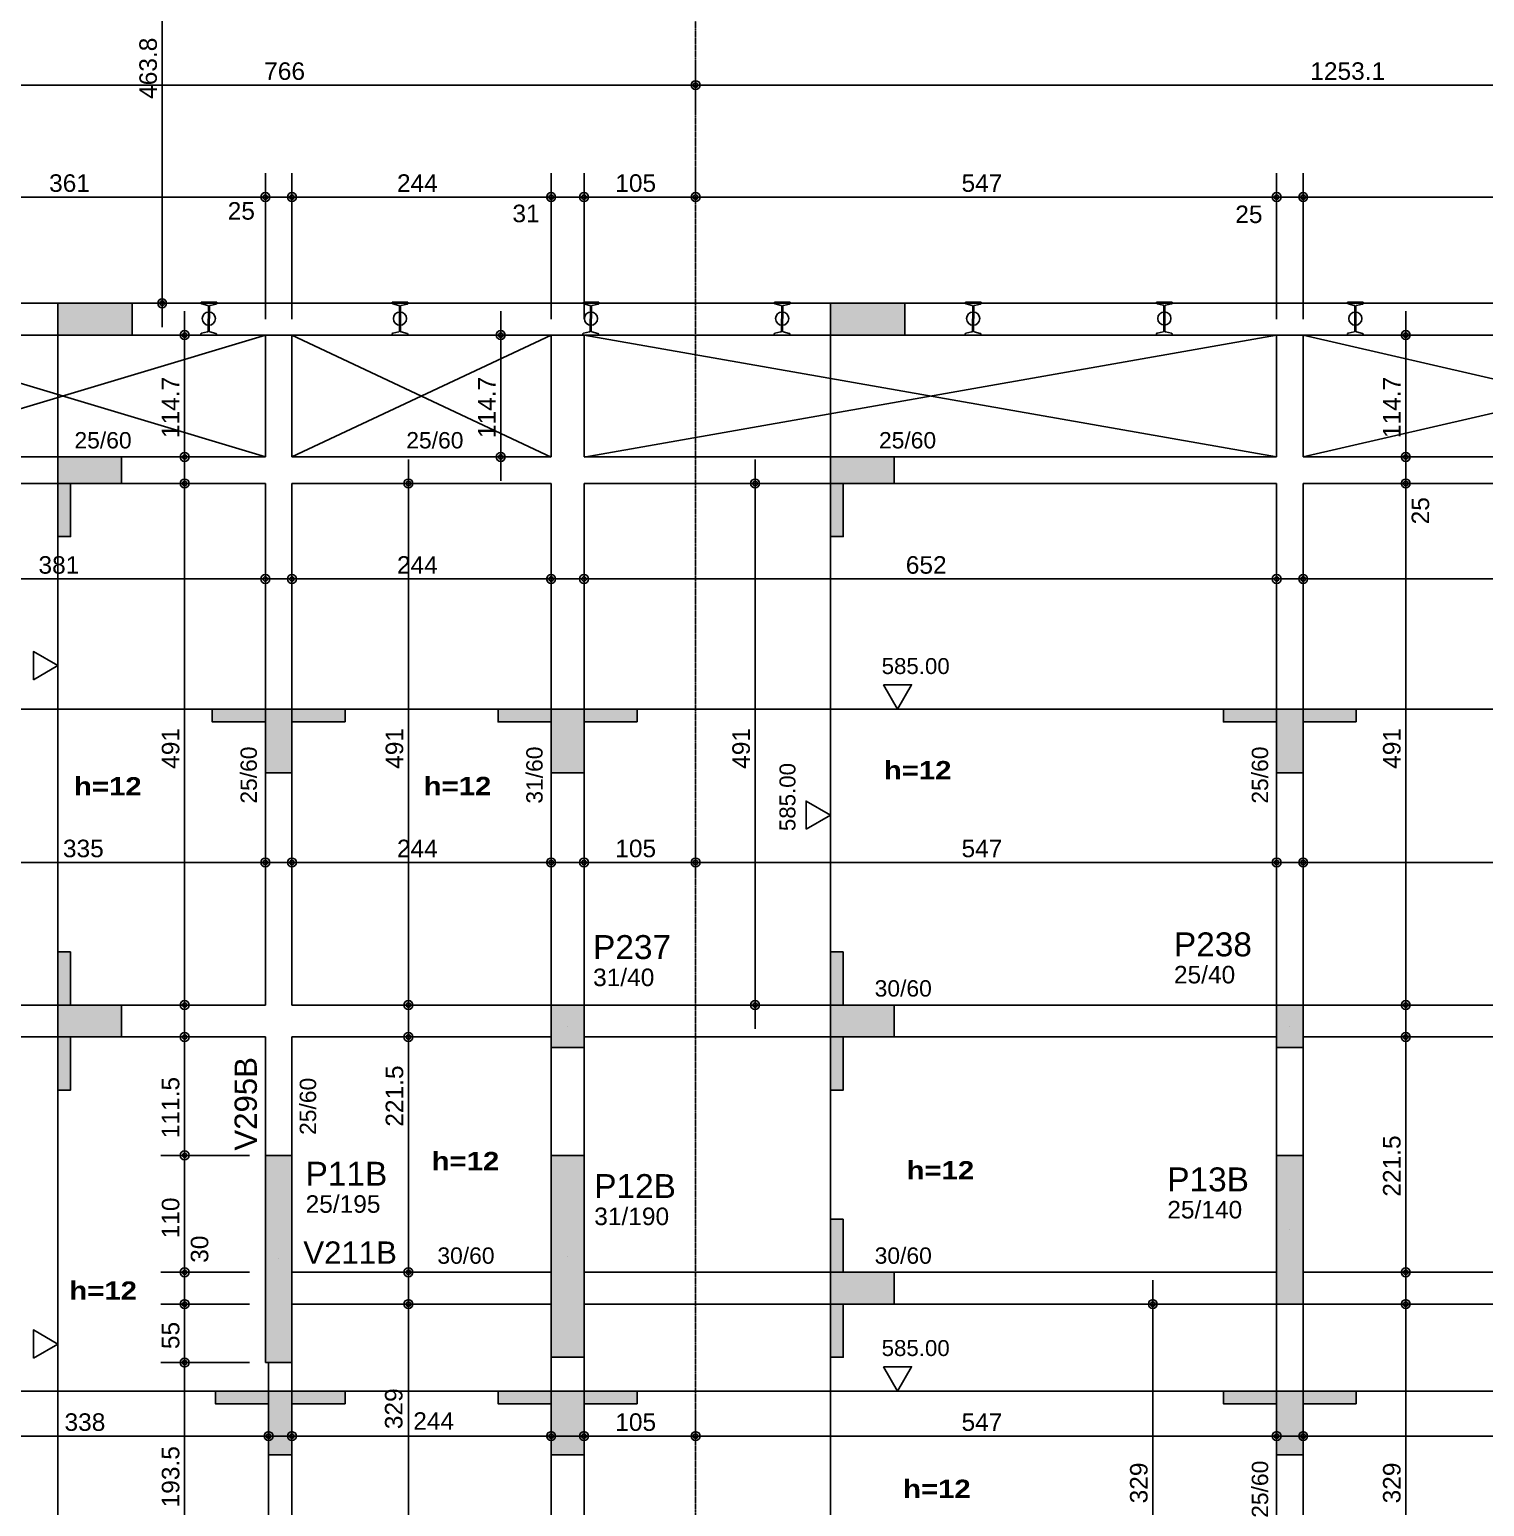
# Model space of a CAD drawing. Extents: x 0 to 13080, y 0 to 6750.
# Drawn here: x 6577 to 7946, y 2964 to 4355 of the extents above; entities that cross this region are included whole.
import ezdxf

# ---------------------------------------------------------------- set-up
doc = ezdxf.new("R2010")
doc.units = 0
doc.header["$MEASUREMENT"] = 0
doc.linetypes.add('ESTILO_TQS_0007', pattern=[2.1, 1.5, -0.2, 0.2, -0.2])
for name, color, linetype in [('MTH-202', 1, 'CONTINUOUS'), ('MTH-212', 1, 'CONTINUOUS'), ('MTH-224', 4, 'CONTINUOUS'), ('MTH-230', 1, 'CONTINUOUS'), ('MTH-231', 1, 'CONTINUOUS'), ('MTH-242', 1, 'CONTINUOUS'), ('MTH-COTAS7', 31, 'CONTINUOUS'), ('MTH-DIM-PILAR', 3, 'CONTINUOUS'), ('MTH-DIM-VIGA', 3, 'CONTINUOUS'), ('MTH-EIXO-214', 4, 'CONTINUOUS'), ('MTH-FACE-VIGA', 7, 'CONTINUOUS'), ('MTH-LINHA-CORTE', 5, 'CONTINUOUS'), ('MTH-LINHA-SEÇÃO', 16, 'CONTINUOUS'), ('MTH-PILAR-SEGUE', 5, 'CONTINUOUS'), ('MTH-SIMB_COTA', 3, 'CONTINUOUS'), ('MTH-SOMBRA21', 150, 'CONTINUOUS'), ('MTH-SOMBRA25', 253, 'CONTINUOUS'), ('MTH-TIT1-PILAR', 5, 'CONTINUOUS'), ('MTH-TIT1-VIGA', 5, 'CONTINUOUS'), ('MTH-TXT', 4, 'CONTINUOUS'), ('MTH-TXT-NEGRITO', 5, 'CONTINUOUS')]:
    doc.layers.add(name, color=color, linetype=linetype)
doc.styles.add('TQS_ARIAL', font='arial.ttf')
doc.styles.add('TQS_ARIAL_BLACK', font='ariblk.ttf')

msp = doc.modelspace()

# ---------------------------------------------------------------- linework, layer by layer
at = {"layer": 'MTH-224', "linetype": 'Continuous'}
for points in [[(6580.444122, 3742.532584), (6603.391827, 3755.782089), (6580.444122, 3769.030276), (6580.444122, 3742.532584)], [(7380.707074, 3737.797035), (7393.956579, 3714.84933), (7407.204765, 3737.797035), (7380.707074, 3737.797035)], [(7307.838896, 3601.755236), (7330.786601, 3615.004741), (7307.838896, 3628.252928), (7307.838896, 3601.755236)], [(6580.444122, 3103.902632), (6603.391827, 3117.152137), (6580.444122, 3130.400324), (6580.444122, 3103.902632)], [(7380.707074, 3095.821882), (7393.956579, 3072.874177), (7407.204765, 3095.821882), (7380.707074, 3095.821882)]]:
    msp.add_lwpolyline(points, dxfattribs=at)
at = {"layer": 'MTH-230', "linetype": 'Continuous'}
for p, q in [((6417.783443, 3952.2182), (6798.783, 4066.893745)), ((6417.783443, 4066.893745), (6798.783, 3952.2182)), ((6823.783, 3952.2182), (7067.786723, 4066.893745)), ((6823.783, 4066.893745), (7067.786723, 3951.893745)), ((7098.786723, 3951.893745), (7750.782195, 4066.893745)), ((7098.786723, 4066.893745), (7750.782195, 3952.2182)), ((7775.782195, 3952.2182), (8274.282195, 4066.893745)), ((7775.782195, 4066.893745), (8274.282195, 3952.2182))]:
    msp.add_line(p, q, dxfattribs=at)
at = {"layer": 'MTH-231', "linetype": 'Continuous'}
for p, q in [((6738.253678, 4096.999998), (6738.259134, 4097.935066)), ((6738.259134, 4097.935066), (6752.940484, 4097.84941)), ((6744.49547, 4094.88884), (6738.848123, 4096.241791)), ((6744.952969, 4070.658638), (6745.089914, 4094.130633)), ((6746.065778, 4094.124939), (6745.928841, 4070.654371)), ((6752.331777, 4096.163122), (6746.669029, 4094.876158)), ((6752.940484, 4097.84941), (6752.935029, 4096.914341)), ((6918.261126, 4097.00015), (6918.266582, 4097.935218)), ((6918.266582, 4097.935218), (6932.947932, 4097.849562)), ((6924.502918, 4094.888992), (6918.855571, 4096.241943)), ((6924.960417, 4070.65879), (6925.097362, 4094.130785)), ((6926.073226, 4094.125091), (6925.936289, 4070.654523)), ((6932.339225, 4096.163274), (6926.676477, 4094.87631)), ((6932.947932, 4097.849562), (6932.942477, 4096.914493)), ((7098.157223, 4097.064023), (7098.170838, 4097.999008)), ((7098.170838, 4097.999008), (7112.850882, 4097.785237)), ((7104.380353, 4094.898476), (7098.745028, 4096.300658)), ((7104.62639, 4070.665205), (7104.968158, 4094.135111)), ((7105.943935, 4094.120901), (7105.602187, 4070.652421)), ((7112.227483, 4096.104326), (7106.553719, 4094.866828)), ((7112.850882, 4097.785237), (7112.837266, 4096.850253)), ((7278.060104, 4097.000455), (7278.06556, 4097.935523)), ((7278.06556, 4097.935523), (7292.74691, 4097.849867)), ((7284.301896, 4094.889297), (7278.654549, 4096.242248)), ((7284.759395, 4070.659095), (7284.89634, 4094.13109)), ((7285.872204, 4094.125396), (7285.735267, 4070.654828)), ((7292.138203, 4096.163579), (7286.475455, 4094.876615)), ((7292.74691, 4097.849867), (7292.741455, 4096.914798)), ((7457.851635, 4097.000608), (7457.857091, 4097.935676)), ((7457.857091, 4097.935676), (7472.538441, 4097.85002)), ((7464.093427, 4094.88945), (7458.44608, 4096.242401)), ((7464.550926, 4070.659248), (7464.687871, 4094.131243)), ((7465.663735, 4094.125549), (7465.526798, 4070.654981)), ((7471.929734, 4096.163732), (7466.266986, 4094.876768)), ((7472.538441, 4097.85002), (7472.532986, 4096.914951)), ((7637.859696, 4097.068204), (7637.865152, 4098.003272)), ((7637.865152, 4098.003272), (7652.546502, 4097.917616)), ((7644.101488, 4094.957046), (7638.454141, 4096.309997)), ((7644.558987, 4070.726844), (7644.695932, 4094.198839)), ((7645.671796, 4094.193145), (7645.534859, 4070.722577)), ((7651.937795, 4096.231328), (7646.275047, 4094.944364)), ((7652.546502, 4097.917616), (7652.541047, 4096.982547)), ((7817.650613, 4097.000912), (7817.656069, 4097.93598)), ((7817.656069, 4097.93598), (7832.337419, 4097.850324)), ((7823.892405, 4094.889754), (7818.245058, 4096.242705)), ((7824.349904, 4070.659552), (7824.486849, 4094.131547)), ((7825.462713, 4094.125853), (7825.325776, 4070.655285)), ((7831.728712, 4096.164036), (7826.065964, 4094.877072)), ((7832.337419, 4097.850324), (7832.331964, 4096.915255)), ((6738.078271, 4066.935594), (6738.083727, 4067.870662)), ((6752.759621, 4066.849937), (6738.078271, 4066.935594)), ((6738.686978, 4068.621881), (6744.349727, 4069.908845)), ((6746.523286, 4069.896164), (6752.170632, 4068.543212)), ((6752.765077, 4067.785005), (6752.759621, 4066.849937)), ((6918.085719, 4066.935746), (6918.091175, 4067.870814)), ((6932.767069, 4066.850089), (6918.085719, 4066.935746)), ((6918.694426, 4068.622033), (6924.357175, 4069.908997)), ((6926.530734, 4069.896316), (6932.17808, 4068.543364)), ((6932.772525, 4067.785157), (6932.767069, 4066.850089)), ((7097.719464, 4067.002294), (7097.733079, 4067.937279)), ((7112.399508, 4066.788524), (7097.719464, 4067.002294)), ((7098.342863, 4068.683206), (7104.016627, 4069.920704)), ((7106.189992, 4069.889056), (7111.825317, 4068.486874)), ((7112.413123, 4067.723509), (7112.399508, 4066.788524)), ((7277.884697, 4066.936051), (7277.890153, 4067.871119)), ((7292.566047, 4066.850394), (7277.884697, 4066.936051)), ((7278.493404, 4068.622338), (7284.156153, 4069.909302)), ((7286.329712, 4069.896621), (7291.977058, 4068.543669)), ((7292.571503, 4067.785462), (7292.566047, 4066.850394)), ((7457.676228, 4066.936204), (7457.681684, 4067.871272)), ((7472.357578, 4066.850547), (7457.676228, 4066.936204)), ((7458.284935, 4068.622491), (7463.947684, 4069.909455)), ((7466.121243, 4069.896774), (7471.768589, 4068.543822)), ((7472.363034, 4067.785615), (7472.357578, 4066.850547)), ((7637.684289, 4067.0038), (7637.689745, 4067.938868)), ((7652.365639, 4066.918143), (7637.684289, 4067.0038)), ((7638.292996, 4068.690087), (7643.955745, 4069.977051)), ((7646.129304, 4069.96437), (7651.77665, 4068.611418)), ((7652.371095, 4067.853211), (7652.365639, 4066.918143)), ((7817.475206, 4066.936508), (7817.480662, 4067.871576)), ((7832.156556, 4066.850851), (7817.475206, 4066.936508)), ((7818.083913, 4068.622795), (7823.746662, 4069.909759)), ((7825.920221, 4069.897078), (7831.567567, 4068.544126)), ((7832.162012, 4067.785919), (7832.156556, 4066.850851))]:
    msp.add_line(p, q, dxfattribs=at)
for centre in [(6745.509378, 4082.392502), (6925.516826, 4082.392654), (7105.285173, 4082.393766), (7285.315804, 4082.392959), (7465.107335, 4082.393112), (7645.115396, 4082.460708), (7824.906313, 4082.393416)]:
    msp.add_circle(centre, 6.2, dxfattribs=at)
for centre, radius, start, end in [((6739.028688, 4096.995485), 0.775021, 179.666352, 256.527493), ((6744.314906, 4094.135146), 0.775021, 359.666352, 76.527493), ((6746.840787, 4094.120409), 0.775021, 102.803943, 179.665084), ((6752.160021, 4096.918872), 0.775021, 282.803943, 359.665084), ((6919.036136, 4096.995637), 0.775021, 179.666352, 256.527493), ((6924.322354, 4094.135298), 0.775021, 359.666352, 76.527493), ((6926.848235, 4094.120561), 0.775021, 102.803943, 179.665084), ((6932.167469, 4096.919024), 0.775021, 282.803943, 359.665084), ((7098.932163, 4097.052747), 0.775021, 179.166352, 256.027493), ((7104.193219, 4094.146387), 0.775021, 359.166352, 76.027493), ((7106.718875, 4094.109608), 0.775021, 102.303943, 179.165084), ((7112.062328, 4096.861546), 0.775021, 282.303943, 359.165084), ((7278.835114, 4096.995942), 0.775021, 179.666352, 256.527493), ((7284.121332, 4094.135603), 0.775021, 359.666352, 76.527493), ((7286.647213, 4094.120866), 0.775021, 102.803943, 179.665084), ((7291.966447, 4096.919329), 0.775021, 282.803943, 359.665084), ((7458.626645, 4096.996095), 0.775021, 179.666352, 256.527493), ((7463.912863, 4094.135756), 0.775021, 359.666352, 76.527493), ((7466.438744, 4094.121019), 0.775021, 102.803943, 179.665084), ((7471.757978, 4096.919482), 0.775021, 282.803943, 359.665084), ((7638.634706, 4097.063691), 0.775021, 179.666352, 256.527493), ((7643.920924, 4094.203352), 0.775021, 359.666352, 76.527493), ((7646.446805, 4094.188615), 0.775021, 102.803943, 179.665084), ((7651.766039, 4096.987078), 0.775021, 282.803943, 359.665084), ((7818.425623, 4096.996399), 0.775021, 179.666352, 256.527493), ((7823.711841, 4094.13606), 0.775021, 359.666352, 76.527493), ((7826.237722, 4094.121323), 0.775021, 102.803943, 179.665084), ((7831.556956, 4096.919786), 0.775021, 282.803943, 359.665084), ((6738.858736, 4067.866132), 0.775021, 102.803943, 179.665084), ((6744.177967, 4070.664598), 0.775025, 282.804082, 359.770246), ((6746.70385, 4070.649858), 0.775021, 179.666352, 256.527493), ((6751.990069, 4067.789518), 0.775021, 359.666352, 76.527493), ((6918.866184, 4067.866284), 0.775021, 102.803943, 179.665084), ((6924.185415, 4070.66475), 0.775025, 282.804082, 359.770246), ((6926.711298, 4070.65001), 0.775021, 179.666352, 256.527493), ((6931.997517, 4067.78967), 0.775021, 359.666352, 76.527493), ((7098.508019, 4067.925986), 0.775021, 102.303943, 179.165084), ((7103.851469, 4070.677928), 0.775025, 282.304082, 359.270246), ((7106.377127, 4070.641145), 0.775021, 179.166352, 256.027493), ((7111.638184, 4067.734785), 0.775021, 359.166352, 76.027493), ((7278.665162, 4067.866589), 0.775021, 102.803943, 179.665084), ((7283.984393, 4070.665055), 0.775025, 282.804082, 359.770246), ((7286.510276, 4070.650315), 0.775021, 179.666352, 256.527493), ((7291.796495, 4067.789975), 0.775021, 359.666352, 76.527493), ((7458.456693, 4067.866742), 0.775021, 102.803943, 179.665084), ((7463.775924, 4070.665208), 0.775025, 282.804082, 359.770246), ((7466.301807, 4070.650468), 0.775021, 179.666352, 256.527493), ((7471.588026, 4067.790128), 0.775021, 359.666352, 76.527493), ((7638.464754, 4067.934338), 0.775021, 102.803943, 179.665084), ((7643.783985, 4070.732804), 0.775025, 282.804082, 359.770246), ((7646.309868, 4070.718064), 0.775021, 179.666352, 256.527493), ((7651.596087, 4067.857724), 0.775021, 359.666352, 76.527493), ((7818.255671, 4067.867046), 0.775021, 102.803943, 179.665084), ((7823.574902, 4070.665512), 0.775025, 282.804082, 359.770246), ((7826.100785, 4070.650772), 0.775021, 179.666352, 256.527493), ((7831.387004, 4067.790432), 0.775021, 359.666352, 76.527493)]:
    msp.add_arc(centre, radius, start, end, dxfattribs=at)
at = {"layer": 'MTH-242', "linetype": 'Continuous'}
for p, q in [((7083.286723, 3416.2182), (7083.286723, 3416.2182)), ((7083.286723, 3416.218165), (7083.286723, 3416.218165)), ((7763.282195, 3416.2182), (7763.282195, 3416.2182)), ((7763.282195, 3416.218165), (7763.282195, 3416.218165)), ((7763.282195, 3224.735537), (7763.282195, 3224.735537)), ((7763.282195, 3224.735503), (7763.282195, 3224.735503)), ((7083.286723, 3199.735536), (7083.286723, 3199.735536)), ((7083.286723, 3199.735502), (7083.286723, 3199.735502)), ((6811.283, 3197.235538), (6811.283, 3197.235538)), ((6811.283, 3197.235504), (6811.283, 3197.235504))]:
    msp.add_line(p, q, dxfattribs=at)
at = {"layer": 'MTH-COTAS7', "linetype": 'Continuous'}
for p, q in [((6701.598264, 4074.393832), (6701.598264, 4583.235466)), ((7203.782195, 4296.296995), (7203.782195, 4324.695515)), ((6415.261226, 4302.195515), (7226.282195, 4302.195515)), ((8479.386121, 4302.195515), (7181.282195, 4302.195515)), ((7203.782195, 4309.695515), (7203.782195, 4279.695515)), ((6798.783, 4081.893918), (6798.783, 4219.302402)), ((6798.783576, 4081.893918), (6798.783576, 4219.302402)), ((6823.783, 4081.893939), (6823.783, 4219.302402)), ((6823.783, 4081.893939), (6823.783, 4219.302402)), ((7067.786723, 4081.893745), (7067.786723, 4219.302402)), ((7067.786723, 4081.893745), (7067.786723, 4219.302402)), ((7098.786723, 4081.893745), (7098.786723, 4219.302402)), ((7098.786723, 4081.893745), (7098.786723, 4219.302402)), ((7203.782195, 4202.045054), (7203.782195, 4219.302402)), ((7203.782195, 4202.045054), (7203.782195, 4219.302402)), ((7750.782195, 4081.893745), (7750.782195, 4219.302402)), ((7750.782195, 4081.893745), (7750.782195, 4219.302402)), ((7775.782195, 4081.893745), (7775.782195, 4219.302402)), ((7775.782195, 4081.893745), (7775.782195, 4219.302402)), ((6415.261226, 4196.802402), (6821.283576, 4196.802402)), ((6776.283, 4196.802402), (6846.283, 4196.802402)), ((6801.283, 4196.802402), (7090.286723, 4196.802402)), ((7045.286723, 4196.802402), (7121.286723, 4196.802402)), ((7076.286723, 4196.802402), (7226.282195, 4196.802402)), ((7181.282195, 4196.802402), (7773.282195, 4196.802402)), ((7728.282195, 4196.802402), (7798.282195, 4196.802402)), ((7753.282195, 4196.802402), (8296.782195, 4196.802402)), ((6686.719716, 4096.893832), (6724.098264, 4096.893832)), ((6722.727185, 3929.7182), (6722.727185, 4089.393918)), ((7020.400624, 3929.7182), (7020.400624, 4089.393745)), ((7872.4042, 3929.7182), (7872.4042, 4089.394826)), ((6783.783, 4066.893918), (6700.227185, 4066.893918)), ((7052.786723, 4066.893745), (6997.900624, 4066.893745)), ((7885.753377, 4066.894826), (7894.9042, 4066.894826)), ((7872.4042, 3904.7182), (7872.4042, 3974.7182)), ((6766.766844, 3952.2182), (6700.227185, 3952.2182)), ((6722.727185, 3413.718237), (6722.727185, 3949.7182)), ((6933.469526, 3413.718237), (6933.469526, 3949.7182)), ((7052.098304, 3952.2182), (6997.900624, 3952.2182)), ((7259.827208, 3413.7182), (7259.827208, 3949.7182)), ((7913.832672, 3952.2182), (7849.9042, 3952.2182)), ((7913.832672, 3952.2182), (7849.9042, 3952.2182)), ((7872.4042, 3413.7182), (7872.4042, 3949.7182)), ((6724.518091, 3927.2182), (6700.227185, 3927.2182)), ((6934.478614, 3927.2182), (6955.969526, 3927.2182)), ((7253.309677, 3927.2182), (7282.327208, 3927.2182)), ((7864.591536, 3927.2182), (7849.9042, 3927.2182)), ((7864.591536, 3927.2182), (7849.9042, 3927.2182)), ((6823.783, 3863.138509), (6823.783, 3814.834338)), ((7098.786723, 3851.032595), (7098.786723, 3814.834338)), ((7775.782195, 3862.095973), (7775.782195, 3814.834338)), ((6395.283443, 3837.334338), (6821.283, 3837.334338)), ((6798.783, 3848.726707), (6798.783, 3814.834338)), ((6801.283, 3837.334338), (7090.286723, 3837.334338)), ((7076.286723, 3837.334338), (7773.282195, 3837.334338)), ((7753.282195, 3837.334338), (8296.782195, 3837.334338)), ((7067.786723, 3829.126656), (7067.786723, 3814.834338)), ((7750.782195, 3826.862325), (7750.782195, 3814.834338)), ((6798.783, 3553.691695), (6798.783, 3592.968237)), ((6823.783, 3554.350991), (6823.783, 3592.968237)), ((7067.786723, 3555.341142), (7067.786723, 3592.968237)), ((7098.786723, 3555.858117), (7098.786723, 3592.968237)), ((7203.782195, 3556.638748), (7203.782195, 3592.968237)), ((7203.782195, 3556.638748), (7203.782195, 3592.968237)), ((7750.782195, 3571.067249), (7750.782195, 3592.968237)), ((7775.782195, 3552.084405), (7775.782195, 3592.968237)), ((6441.282197, 3570.468237), (6821.283, 3570.468237)), ((6801.283, 3570.468237), (7090.286723, 3570.468237)), ((7076.286723, 3570.468237), (7226.282195, 3570.468237)), ((7181.282195, 3570.468237), (7773.282195, 3570.468237)), ((7753.282195, 3570.468237), (8296.782195, 3570.468237)), ((6731.431998, 3436.218237), (6700.227185, 3436.218237)), ((6942.174339, 3436.218237), (6910.969526, 3436.218237)), ((7244.789295, 3436.2182), (7282.327208, 3436.2182)), ((7915.262752, 3436.2182), (7849.9042, 3436.2182)), ((6722.727185, 3272.235538), (6722.727185, 3428.718237)), ((6933.469526, 3162.235537), (6933.469526, 3428.718237)), ((7872.4042, 3162.235537), (7872.4042, 3428.7182)), ((6735.898013, 3406.218237), (6700.227185, 3406.218237)), ((6950.419109, 3406.218237), (6910.969526, 3406.218237)), ((7889.768774, 3406.2182), (7849.9042, 3406.2182)), ((6722.727185, 3162.235537), (6722.727185, 3317.235538)), ((6783.783, 3294.735538), (6700.227185, 3294.735538)), ((6783.783, 3294.735538), (6700.227185, 3294.735538)), ((6722.727185, 3132.235537), (6722.727185, 3207.235537)), ((6783.783, 3184.735537), (6700.227185, 3184.735537)), ((6783.783, 3184.735537), (6700.227185, 3184.735537)), ((6963.223751, 3184.735537), (6910.969526, 3184.735537)), ((7926.486648, 3184.735537), (7849.9042, 3184.735537)), ((6722.727185, 3077.235538), (6722.727185, 3177.235537)), ((6933.469526, 2803.235538), (6933.469526, 3177.235537)), ((7634.224639, 2803.235538), (7634.224639, 3177.235537)), ((7872.4042, 2803.235538), (7872.4042, 3177.235537)), ((6783.783, 3154.735537), (6700.227185, 3154.735537)), ((6783.783, 3154.735537), (6700.227185, 3154.735537)), ((6930.784862, 3154.735537), (6910.969526, 3154.735537)), ((7611.954568, 3154.735537), (7656.724639, 3154.735537)), ((7881.991424, 3154.735537), (7849.9042, 3154.735537)), ((6722.727185, 2883.735535), (6722.727185, 3122.235538)), ((6783.783, 3099.735538), (6700.227185, 3099.735538)), ((6783.783, 3099.735538), (6700.227185, 3099.735538)), ((6801.783002, 3027.874177), (6801.783002, 3052.985535)), ((6823.783002, 3027.874177), (6823.783002, 3052.985535)), ((7067.786723, 3027.874177), (7067.786723, 3052.985535)), ((7098.786723, 3027.874177), (7098.786723, 3052.985535)), ((7203.782195, 3027.744319), (7203.782195, 3052.985535)), ((7203.782195, 3027.744319), (7203.782195, 3052.985535)), ((7750.782195, 3005.235538), (7750.782195, 3052.985535)), ((7775.782195, 3023.957927), (7775.782195, 3052.985535)), ((6441.282197, 3030.485535), (6824.283002, 3030.485535)), ((6801.283002, 3030.485535), (7090.286723, 3030.485535)), ((7076.286723, 3030.485535), (7226.282195, 3030.485535)), ((7181.282195, 3030.485535), (7773.282195, 3030.485535)), ((7753.282195, 3030.485535), (8296.782195, 3030.485535))]:
    msp.add_line(p, q, dxfattribs=at)
at = {"layer": 'MTH-EIXO-214', "linetype": 'ESTILO_TQS_0007'}
msp.add_line((7203.782195, 6324.951479), (7203.782195, 517.214632), dxfattribs=at)
at = {"layer": 'MTH-FACE-VIGA', "linetype": 'Continuous'}
for p, q in [((6798.783, 4066.893745), (6798.783, 3952.2182)), ((6823.783, 3952.2182), (6823.783, 4066.893745)), ((7067.786723, 4066.893745), (7067.786723, 3952.2182)), ((7098.786723, 3952.2182), (7098.786723, 4066.893745)), ((7750.782195, 4066.893745), (7750.782195, 3952.2182)), ((7775.782195, 3952.2182), (7775.782195, 4066.893745)), ((6798.783, 3952.2182), (6417.783443, 3952.2182)), ((7067.786723, 3952.2182), (6823.783, 3952.2182)), ((7750.782195, 3952.2182), (7098.786723, 3952.2182)), ((8274.282195, 3952.2182), (7775.782195, 3952.2182)), ((6417.783443, 3927.2182), (6798.783, 3927.2182)), ((6798.783, 3927.2182), (6798.783, 3436.2182)), ((6823.783, 3927.2182), (7067.786723, 3927.2182)), ((6823.783, 3436.2182), (6823.783, 3927.2182)), ((7067.786723, 3927.2182), (7067.786723, 3436.2182)), ((7098.786723, 3927.2182), (7750.782195, 3927.2182)), ((7098.786723, 3436.2182), (7098.786723, 3927.2182)), ((7750.782195, 3927.2182), (7750.782195, 3436.2182)), ((7775.782195, 3927.2182), (8274.282195, 3927.2182)), ((7775.782195, 3436.2182), (7775.782195, 3927.2182))]:
    msp.add_line(p, q, dxfattribs=at)
for points in [[(6798.783, 3436.2182), (6463.782197, 3436.2182)], [(7067.786723, 3436.2182), (6823.783, 3436.2182)], [(7750.782195, 3436.2182), (7098.786723, 3436.2182)], [(8274.282195, 3436.2182), (7775.782195, 3436.2182)], [(6463.782197, 3406.2182), (6798.783, 3406.2182)], [(6798.783, 3406.2182), (6798.783, 3294.735538)], [(6823.783, 3406.2182), (7067.786723, 3406.2182)], [(6823.783, 3294.735538), (6823.783, 3406.2182)], [(7098.786723, 3406.2182), (7750.782195, 3406.2182)], [(7775.782195, 3406.2182), (8274.282195, 3406.2182)], [(7067.786723, 3396.2182), (7067.786723, 3294.735536)], [(7098.786723, 3294.735536), (7098.786723, 3396.2182)], [(7750.782195, 3396.2182), (7750.782195, 3294.735537)], [(7775.782195, 3294.735537), (7775.782195, 3396.2182)], [(7067.786723, 3184.735537), (6823.783, 3184.735537)], [(7750.782195, 3184.735537), (7098.786723, 3184.735537)], [(8274.282195, 3184.735537), (7775.782195, 3184.735537)], [(6823.783, 3154.735537), (7067.786723, 3154.735537)], [(7098.786723, 3154.735537), (7750.782195, 3154.735537)], [(7750.782195, 3154.735537), (7750.782195, 2825.735538)], [(7775.782195, 2825.735538), (7775.782195, 3154.735537)], [(7775.782195, 3154.735537), (8274.282195, 3154.735537)], [(7067.786723, 3104.735536), (7067.786723, 2810.735538)], [(7098.786723, 2825.735538), (7098.786723, 3104.735536)], [(6801.783002, 3099.735538), (6801.783002, 2906.235497)], [(6823.783002, 2896.735497), (6823.783002, 3099.735538)]]:
    msp.add_lwpolyline(points, dxfattribs=at)
at = {"layer": 'MTH-LINHA-CORTE', "linetype": 'Continuous'}
for p, q in [((8392.811347, 4096.895269), (6387.761497, 4096.893595)), ((6387.761497, 4066.89357), (8407.30351, 4066.895281))]:
    msp.add_line(p, q, dxfattribs=at)
at = {"layer": 'MTH-LINHA-SEÇÃO', "linetype": 'Continuous'}
for p, q in [((6603.391827, 4096.893775), (6603.391827, 767.018971)), ((7330.786601, 2597.735537), (7330.786601, 4066.894394)), ((921.177142, 3714.84933), (8448.801699, 3714.84933)), ((5412.282195, 3072.874177), (8519.889657, 3072.874177))]:
    msp.add_line(p, q, dxfattribs=at)
for points in [[(6673.391827, 4096.893775), (6603.391827, 4096.893775), (6603.391827, 4066.893775), (6673.391827, 4066.893775), (6673.391827, 4096.893775)], [(7400.786601, 4096.895038), (7330.786601, 4096.895038), (7330.786601, 4066.895038), (7400.786601, 4066.895038), (7400.786601, 4096.895038)], [(6603.391827, 3952.2182), (6603.391827, 3927.2182), (6663.391827, 3927.2182), (6663.391827, 3952.2182), (6603.391827, 3952.2182)], [(7330.786601, 3952.2182), (7330.786601, 3927.2182), (7390.786601, 3927.2182), (7390.786601, 3952.2182), (7330.786601, 3952.2182)], [(6615.391827, 3927.2182), (6603.391827, 3927.2182), (6603.391827, 3877.2182), (6615.391827, 3877.2182), (6615.391827, 3927.2182)], [(7342.786601, 3927.2182), (7330.786601, 3927.2182), (7330.786601, 3877.2182), (7342.786601, 3877.2182), (7342.786601, 3927.2182)], [(6798.783, 3702.84933), (6798.783, 3714.84933), (6748.783, 3714.84933), (6748.783, 3702.84933), (6798.783, 3702.84933)], [(6823.783, 3714.84933), (6798.783, 3714.84933), (6798.783, 3654.84933), (6823.783, 3654.84933), (6823.783, 3714.84933)], [(6873.783, 3702.84933), (6873.783, 3714.84933), (6823.783, 3714.84933), (6823.783, 3702.84933), (6873.783, 3702.84933)], [(7067.786723, 3702.84933), (7067.786723, 3714.84933), (7017.786723, 3714.84933), (7017.786723, 3702.84933), (7067.786723, 3702.84933)], [(7098.786723, 3714.84933), (7067.786723, 3714.84933), (7067.786723, 3654.84933), (7098.786723, 3654.84933), (7098.786723, 3714.84933)], [(7148.786723, 3702.84933), (7148.786723, 3714.84933), (7098.786723, 3714.84933), (7098.786723, 3702.84933), (7148.786723, 3702.84933)], [(7750.782195, 3702.84933), (7750.782195, 3714.84933), (7700.782195, 3714.84933), (7700.782195, 3702.84933), (7750.782195, 3702.84933)], [(7775.782195, 3714.84933), (7750.782195, 3714.84933), (7750.782195, 3654.84933), (7775.782195, 3654.84933), (7775.782195, 3714.84933)], [(7825.782195, 3702.84933), (7825.782195, 3714.84933), (7775.782195, 3714.84933), (7775.782195, 3702.84933), (7825.782195, 3702.84933)], [(6615.391827, 3486.218237), (6603.391827, 3486.218237), (6603.391827, 3436.218237), (6615.391827, 3436.218237), (6615.391827, 3486.218237)], [(7342.786601, 3486.2182), (7330.786601, 3486.2182), (7330.786601, 3436.2182), (7342.786601, 3436.2182), (7342.786601, 3486.2182)], [(6603.391827, 3436.218237), (6603.391827, 3406.218237), (6663.391827, 3406.218237), (6663.391827, 3436.218237), (6603.391827, 3436.218237)], [(7330.786601, 3436.2182), (7330.786601, 3406.2182), (7390.786601, 3406.2182), (7390.786601, 3436.2182), (7330.786601, 3436.2182)], [(6615.391827, 3406.218237), (6603.391827, 3406.218237), (6603.391827, 3356.218237), (6615.391827, 3356.218237), (6615.391827, 3406.218237)], [(7342.786601, 3406.2182), (7330.786601, 3406.2182), (7330.786601, 3356.2182), (7342.786601, 3356.2182), (7342.786601, 3406.2182)], [(7342.786601, 3234.735537), (7330.786601, 3234.735537), (7330.786601, 3184.735537), (7342.786601, 3184.735537), (7342.786601, 3234.735537)], [(7330.786601, 3184.735537), (7330.786601, 3154.735537), (7390.786601, 3154.735537), (7390.786601, 3184.735537), (7330.786601, 3184.735537)], [(7342.786601, 3154.735537), (7330.786601, 3154.735537), (7330.786601, 3104.735537), (7342.786601, 3104.735537), (7342.786601, 3154.735537)], [(6801.783002, 3060.874177), (6801.783002, 3072.874177), (6751.783002, 3072.874177), (6751.783002, 3060.874177), (6801.783002, 3060.874177)], [(6823.783002, 3072.874177), (6801.783002, 3072.874177), (6801.783002, 3012.874177), (6823.783002, 3012.874177), (6823.783002, 3072.874177)], [(6873.783002, 3060.874177), (6873.783002, 3072.874177), (6823.783002, 3072.874177), (6823.783002, 3060.874177), (6873.783002, 3060.874177)], [(7067.786723, 3060.874177), (7067.786723, 3072.874177), (7017.786723, 3072.874177), (7017.786723, 3060.874177), (7067.786723, 3060.874177)], [(7098.786723, 3072.874177), (7067.786723, 3072.874177), (7067.786723, 3012.874177), (7098.786723, 3012.874177), (7098.786723, 3072.874177)], [(7148.786723, 3060.874177), (7148.786723, 3072.874177), (7098.786723, 3072.874177), (7098.786723, 3060.874177), (7148.786723, 3060.874177)], [(7750.782195, 3060.874177), (7750.782195, 3072.874177), (7700.782195, 3072.874177), (7700.782195, 3060.874177), (7750.782195, 3060.874177)], [(7775.782195, 3072.874177), (7750.782195, 3072.874177), (7750.782195, 3012.874177), (7775.782195, 3012.874177), (7775.782195, 3072.874177)], [(7825.782195, 3060.874177), (7825.782195, 3072.874177), (7775.782195, 3072.874177), (7775.782195, 3060.874177), (7825.782195, 3060.874177)]]:
    msp.add_lwpolyline(points, dxfattribs=at)
at = {"layer": 'MTH-PILAR-SEGUE', "linetype": 'Continuous'}
for points in [[(7067.786723, 3396.2182), (7098.786723, 3396.2182), (7098.786723, 3436.2182), (7067.786723, 3436.2182), (7067.786723, 3396.2182)], [(7750.782195, 3396.2182), (7775.782195, 3396.2182), (7775.782195, 3436.2182), (7750.782195, 3436.2182), (7750.782195, 3396.2182)], [(6798.783, 3099.735538), (6823.783, 3099.735538), (6823.783, 3294.735538), (6798.783, 3294.735538), (6798.783, 3099.735538)], [(7067.786723, 3104.735536), (7098.786723, 3104.735536), (7098.786723, 3294.735536), (7067.786723, 3294.735536), (7067.786723, 3104.735536)], [(7750.782195, 3154.735537), (7775.782195, 3154.735537), (7775.782195, 3294.735537), (7750.782195, 3294.735537), (7750.782195, 3154.735537)]]:
    msp.add_lwpolyline(points, dxfattribs=at)
at = {"layer": 'MTH-SIMB_COTA', "linetype": 'Continuous'}
for centre, radius in [((7203.782195, 4302.195515), 4.200001), ((7203.782195, 4302.195515), 4.200001), ((7203.782195, 4302.195515), 2.1), ((7203.782195, 4302.195515), 2.1), ((6798.783, 4196.802402), 4.200001), ((6798.783576, 4196.802402), 4.200001), ((6798.783, 4196.802402), 2.1), ((6798.783576, 4196.802402), 2.1), ((6823.783, 4196.802402), 4.200001), ((6823.783, 4196.802402), 4.200001), ((6823.783, 4196.802402), 2.1), ((6823.783, 4196.802402), 2.1), ((7067.786723, 4196.802402), 4.200001), ((7067.786723, 4196.802402), 4.200001), ((7067.786723, 4196.802402), 2.1), ((7067.786723, 4196.802402), 2.1), ((7098.786723, 4196.802402), 4.200001), ((7098.786723, 4196.802402), 4.200001), ((7098.786723, 4196.802402), 2.1), ((7098.786723, 4196.802402), 2.1), ((7203.782195, 4196.802402), 4.200001), ((7203.782195, 4196.802402), 4.200001), ((7203.782195, 4196.802402), 2.1), ((7203.782195, 4196.802402), 2.1), ((7750.782195, 4196.802402), 4.200001), ((7750.782195, 4196.802402), 4.200001), ((7750.782195, 4196.802402), 2.1), ((7750.782195, 4196.802402), 2.1), ((7775.782195, 4196.802402), 4.200001), ((7775.782195, 4196.802402), 4.200001), ((7775.782195, 4196.802402), 2.1), ((7775.782195, 4196.802402), 2.1), ((6701.598264, 4096.893832), 4.200001), ((6701.598264, 4096.893832), 2.1), ((6722.727185, 4066.893918), 4.200001), ((6722.727185, 4066.893918), 2.1), ((7020.400624, 4066.893745), 4.200001), ((7020.400624, 4066.893745), 2.1), ((7872.4042, 4066.894826), 4.200001), ((7872.4042, 4066.894826), 2.1), ((6722.727185, 3952.2182), 4.200001), ((6722.727185, 3952.2182), 2.1), ((7020.400624, 3952.2182), 4.200001), ((7020.400624, 3952.2182), 2.1), ((7872.4042, 3952.2182), 4.200001), ((7872.4042, 3952.2182), 4.200001), ((7872.4042, 3952.2182), 2.1), ((7872.4042, 3952.2182), 2.1), ((6722.727185, 3927.2182), 4.200001), ((6722.727185, 3927.2182), 2.1), ((6933.469526, 3927.2182), 4.200001), ((6933.469526, 3927.2182), 2.1), ((7259.827208, 3927.2182), 4.200001), ((7259.827208, 3927.2182), 2.1), ((7872.4042, 3927.2182), 4.200001), ((7872.4042, 3927.2182), 4.200001), ((7872.4042, 3927.2182), 2.1), ((7872.4042, 3927.2182), 2.1), ((6798.783, 3837.334338), 4.200001), ((6798.783, 3837.334338), 2.1), ((6823.783, 3837.334338), 4.200001), ((6823.783, 3837.334338), 2.1), ((7067.786723, 3837.334338), 4.200001), ((7067.786723, 3837.334338), 2.1), ((7098.786723, 3837.334338), 4.200001), ((7098.786723, 3837.334338), 2.1), ((7750.782195, 3837.334338), 4.200001), ((7750.782195, 3837.334338), 2.1), ((7775.782195, 3837.334338), 4.200001), ((7775.782195, 3837.334338), 2.1), ((6798.783, 3570.468237), 4.200001), ((6823.783, 3570.468237), 4.200001), ((7067.786723, 3570.468237), 4.200001), ((7098.786723, 3570.468237), 4.200001), ((7203.782195, 3570.468237), 4.200001), ((7203.782195, 3570.468237), 4.200001), ((7750.782195, 3570.468237), 4.200001), ((7775.782195, 3570.468237), 4.200001), ((6798.783, 3570.468237), 2.1), ((6823.783, 3570.468237), 2.1), ((7067.786723, 3570.468237), 2.1), ((7098.786723, 3570.468237), 2.1), ((7203.782195, 3570.468237), 2.1), ((7203.782195, 3570.468237), 2.1), ((7750.782195, 3570.468237), 2.1), ((7775.782195, 3570.468237), 2.1), ((6722.727185, 3436.218237), 4.200001), ((6722.727185, 3436.218237), 2.1), ((6933.469526, 3436.218237), 4.200001), ((6933.469526, 3436.218237), 2.1), ((7259.827208, 3436.2182), 4.200001), ((7259.827208, 3436.2182), 2.1), ((7872.4042, 3436.2182), 4.200001), ((7872.4042, 3436.2182), 2.1), ((6722.727185, 3406.218237), 4.200001), ((6722.727185, 3406.218237), 2.1), ((6933.469526, 3406.218237), 4.200001), ((6933.469526, 3406.218237), 2.1), ((7872.4042, 3406.2182), 4.200001), ((7872.4042, 3406.2182), 2.1), ((6722.727185, 3294.735538), 4.200001), ((6722.727185, 3294.735538), 4.200001), ((6722.727185, 3294.735538), 2.1), ((6722.727185, 3294.735538), 2.1), ((6722.727185, 3184.735537), 4.200001), ((6722.727185, 3184.735537), 4.200001), ((6722.727185, 3184.735537), 2.1), ((6722.727185, 3184.735537), 2.1), ((6933.469526, 3184.735537), 4.200001), ((6933.469526, 3184.735537), 2.1), ((7872.4042, 3184.735537), 4.200001), ((7872.4042, 3184.735537), 2.1), ((6722.727185, 3154.735537), 4.200001), ((6722.727185, 3154.735537), 4.200001), ((6722.727185, 3154.735537), 2.1), ((6722.727185, 3154.735537), 2.1), ((6933.469526, 3154.735537), 4.200001), ((6933.469526, 3154.735537), 2.1), ((7634.224639, 3154.735537), 4.200001), ((7634.224639, 3154.735537), 2.1), ((7872.4042, 3154.735537), 4.200001), ((7872.4042, 3154.735537), 2.1), ((6722.727185, 3099.735538), 4.200001), ((6722.727185, 3099.735538), 4.200001), ((6722.727185, 3099.735538), 2.1), ((6722.727185, 3099.735538), 2.1), ((6801.783002, 3030.485535), 4.200001), ((6801.783002, 3030.485535), 2.1), ((6823.783002, 3030.485535), 4.200001), ((6823.783002, 3030.485535), 2.1), ((7067.786723, 3030.485535), 4.200001), ((7067.786723, 3030.485535), 2.1), ((7098.786723, 3030.485535), 4.200001), ((7098.786723, 3030.485535), 2.1), ((7203.782195, 3030.485535), 4.200001), ((7203.782195, 3030.485535), 4.200001), ((7203.782195, 3030.485535), 2.1), ((7203.782195, 3030.485535), 2.1), ((7750.782195, 3030.485535), 4.200001), ((7750.782195, 3030.485535), 2.1), ((7775.782195, 3030.485535), 4.200001), ((7775.782195, 3030.485535), 2.1)]:
    msp.add_circle(centre, radius, dxfattribs=at)
at = {"layer": 'MTH-SOMBRA21', "linetype": 'Continuous'}
for points in [[(6673.391827, 4096.893775), (6603.391827, 4096.893775), (6603.391827, 4066.893775)], [(6673.391827, 4096.893775), (6603.391827, 4066.893775), (6673.391827, 4066.893775)], [(6673.391827, 4096.893775), (6673.391827, 4066.893775), (6673.391827, 4096.893775)], [(7400.786601, 4096.895038), (7330.786601, 4096.895038), (7330.786601, 4066.895038)], [(7400.786601, 4096.895038), (7330.786601, 4066.895038), (7400.786601, 4066.895038)], [(7400.786601, 4096.895038), (7400.786601, 4066.895038), (7400.786601, 4096.895038)], [(6603.391827, 3952.2182), (6603.391827, 3927.2182), (6663.391827, 3927.2182)], [(6603.391827, 3952.2182), (6663.391827, 3927.2182), (6663.391827, 3952.2182)], [(6603.391827, 3952.2182), (6663.391827, 3952.2182), (6603.391827, 3952.2182)], [(7330.786601, 3952.2182), (7330.786601, 3927.2182), (7390.786601, 3927.2182)], [(7330.786601, 3952.2182), (7390.786601, 3927.2182), (7390.786601, 3952.2182)], [(7330.786601, 3952.2182), (7390.786601, 3952.2182), (7330.786601, 3952.2182)], [(6615.391827, 3927.2182), (6603.391827, 3927.2182), (6603.391827, 3877.2182)], [(6615.391827, 3927.2182), (6603.391827, 3877.2182), (6615.391827, 3877.2182)], [(6615.391827, 3927.2182), (6615.391827, 3877.2182), (6615.391827, 3927.2182)], [(7342.786601, 3927.2182), (7330.786601, 3927.2182), (7330.786601, 3877.2182)], [(7342.786601, 3927.2182), (7330.786601, 3877.2182), (7342.786601, 3877.2182)], [(7342.786601, 3927.2182), (7342.786601, 3877.2182), (7342.786601, 3927.2182)], [(6798.783, 3702.84933), (6798.783, 3714.84933), (6748.783, 3714.84933)], [(6798.783, 3702.84933), (6748.783, 3714.84933), (6748.783, 3702.84933)], [(6823.783, 3714.84933), (6798.783, 3714.84933), (6798.783, 3654.84933)], [(6823.783, 3714.84933), (6798.783, 3654.84933), (6823.783, 3654.84933)], [(6873.783, 3702.84933), (6873.783, 3714.84933), (6823.783, 3714.84933)], [(6873.783, 3702.84933), (6823.783, 3714.84933), (6823.783, 3702.84933)], [(6823.783, 3714.84933), (6823.783, 3654.84933), (6823.783, 3714.84933)], [(7067.786723, 3702.84933), (7067.786723, 3714.84933), (7017.786723, 3714.84933)], [(7067.786723, 3702.84933), (7017.786723, 3714.84933), (7017.786723, 3702.84933)], [(7098.786723, 3714.84933), (7067.786723, 3714.84933), (7067.786723, 3654.84933)], [(7098.786723, 3714.84933), (7067.786723, 3654.84933), (7098.786723, 3654.84933)], [(7148.786723, 3702.84933), (7148.786723, 3714.84933), (7098.786723, 3714.84933)], [(7148.786723, 3702.84933), (7098.786723, 3714.84933), (7098.786723, 3702.84933)], [(7098.786723, 3714.84933), (7098.786723, 3654.84933), (7098.786723, 3714.84933)], [(7750.782195, 3702.84933), (7750.782195, 3714.84933), (7700.782195, 3714.84933)], [(7750.782195, 3702.84933), (7700.782195, 3714.84933), (7700.782195, 3702.84933)], [(7775.782195, 3714.84933), (7750.782195, 3714.84933), (7750.782195, 3654.84933)], [(7775.782195, 3714.84933), (7750.782195, 3654.84933), (7775.782195, 3654.84933)], [(7825.782195, 3702.84933), (7825.782195, 3714.84933), (7775.782195, 3714.84933)], [(7825.782195, 3702.84933), (7775.782195, 3714.84933), (7775.782195, 3702.84933)], [(7775.782195, 3714.84933), (7775.782195, 3654.84933), (7775.782195, 3714.84933)], [(6798.783, 3702.84933), (6748.783, 3702.84933), (6798.783, 3702.84933)], [(6873.783, 3702.84933), (6823.783, 3702.84933), (6873.783, 3702.84933)], [(7067.786723, 3702.84933), (7017.786723, 3702.84933), (7067.786723, 3702.84933)], [(7148.786723, 3702.84933), (7098.786723, 3702.84933), (7148.786723, 3702.84933)], [(7750.782195, 3702.84933), (7700.782195, 3702.84933), (7750.782195, 3702.84933)], [(7825.782195, 3702.84933), (7775.782195, 3702.84933), (7825.782195, 3702.84933)], [(6615.391827, 3486.218237), (6603.391827, 3486.218237), (6603.391827, 3436.218237)], [(6615.391827, 3486.218237), (6603.391827, 3436.218237), (6615.391827, 3436.218237)], [(6615.391827, 3486.218237), (6615.391827, 3436.218237), (6615.391827, 3486.218237)], [(7342.786601, 3486.2182), (7330.786601, 3486.2182), (7330.786601, 3436.2182)], [(7342.786601, 3486.2182), (7330.786601, 3436.2182), (7342.786601, 3436.2182)], [(7342.786601, 3486.2182), (7342.786601, 3436.2182), (7342.786601, 3486.2182)], [(6603.391827, 3436.218237), (6603.391827, 3406.218237), (6663.391827, 3406.218237)], [(6603.391827, 3436.218237), (6663.391827, 3406.218237), (6663.391827, 3436.218237)], [(6603.391827, 3436.218237), (6663.391827, 3436.218237), (6603.391827, 3436.218237)], [(7330.786601, 3436.2182), (7330.786601, 3406.2182), (7390.786601, 3406.2182)], [(7330.786601, 3436.2182), (7390.786601, 3406.2182), (7390.786601, 3436.2182)], [(7330.786601, 3436.2182), (7390.786601, 3436.2182), (7330.786601, 3436.2182)], [(6615.391827, 3406.218237), (6603.391827, 3406.218237), (6603.391827, 3356.218237)], [(6615.391827, 3406.218237), (6603.391827, 3356.218237), (6615.391827, 3356.218237)], [(6615.391827, 3406.218237), (6615.391827, 3356.218237), (6615.391827, 3406.218237)], [(7342.786601, 3406.2182), (7330.786601, 3406.2182), (7330.786601, 3356.2182)], [(7342.786601, 3406.2182), (7330.786601, 3356.2182), (7342.786601, 3356.2182)], [(7342.786601, 3406.2182), (7342.786601, 3356.2182), (7342.786601, 3406.2182)], [(7342.786601, 3234.735537), (7330.786601, 3234.735537), (7330.786601, 3184.735537)], [(7342.786601, 3234.735537), (7330.786601, 3184.735537), (7342.786601, 3184.735537)], [(7342.786601, 3234.735537), (7342.786601, 3184.735537), (7342.786601, 3234.735537)], [(7330.786601, 3184.735537), (7330.786601, 3154.735537), (7390.786601, 3154.735537)], [(7330.786601, 3184.735537), (7390.786601, 3154.735537), (7390.786601, 3184.735537)], [(7330.786601, 3184.735537), (7390.786601, 3184.735537), (7330.786601, 3184.735537)], [(7342.786601, 3154.735537), (7330.786601, 3154.735537), (7330.786601, 3104.735537)], [(7342.786601, 3154.735537), (7330.786601, 3104.735537), (7342.786601, 3104.735537)], [(7342.786601, 3154.735537), (7342.786601, 3104.735537), (7342.786601, 3154.735537)], [(6801.783002, 3060.874177), (6801.783002, 3072.874177), (6751.783002, 3072.874177)], [(6801.783002, 3060.874177), (6751.783002, 3072.874177), (6751.783002, 3060.874177)], [(6823.783002, 3072.874177), (6801.783002, 3072.874177), (6801.783002, 3012.874177)], [(6823.783002, 3072.874177), (6801.783002, 3012.874177), (6823.783002, 3012.874177)], [(6873.783002, 3060.874177), (6873.783002, 3072.874177), (6823.783002, 3072.874177)], [(6873.783002, 3060.874177), (6823.783002, 3072.874177), (6823.783002, 3060.874177)], [(6823.783002, 3072.874177), (6823.783002, 3012.874177), (6823.783002, 3072.874177)], [(7067.786723, 3060.874177), (7067.786723, 3072.874177), (7017.786723, 3072.874177)], [(7067.786723, 3060.874177), (7017.786723, 3072.874177), (7017.786723, 3060.874177)], [(7098.786723, 3072.874177), (7067.786723, 3072.874177), (7067.786723, 3012.874177)], [(7098.786723, 3072.874177), (7067.786723, 3012.874177), (7098.786723, 3012.874177)], [(7148.786723, 3060.874177), (7148.786723, 3072.874177), (7098.786723, 3072.874177)], [(7148.786723, 3060.874177), (7098.786723, 3072.874177), (7098.786723, 3060.874177)], [(7098.786723, 3072.874177), (7098.786723, 3012.874177), (7098.786723, 3072.874177)], [(7750.782195, 3060.874177), (7750.782195, 3072.874177), (7700.782195, 3072.874177)], [(7750.782195, 3060.874177), (7700.782195, 3072.874177), (7700.782195, 3060.874177)], [(7775.782195, 3072.874177), (7750.782195, 3072.874177), (7750.782195, 3012.874177)], [(7775.782195, 3072.874177), (7750.782195, 3012.874177), (7775.782195, 3012.874177)], [(7825.782195, 3060.874177), (7825.782195, 3072.874177), (7775.782195, 3072.874177)], [(7825.782195, 3060.874177), (7775.782195, 3072.874177), (7775.782195, 3060.874177)], [(7775.782195, 3072.874177), (7775.782195, 3012.874177), (7775.782195, 3072.874177)], [(6801.783002, 3060.874177), (6751.783002, 3060.874177), (6801.783002, 3060.874177)], [(6873.783002, 3060.874177), (6823.783002, 3060.874177), (6873.783002, 3060.874177)], [(7067.786723, 3060.874177), (7017.786723, 3060.874177), (7067.786723, 3060.874177)], [(7148.786723, 3060.874177), (7098.786723, 3060.874177), (7148.786723, 3060.874177)], [(7750.782195, 3060.874177), (7700.782195, 3060.874177), (7750.782195, 3060.874177)], [(7825.782195, 3060.874177), (7775.782195, 3060.874177), (7825.782195, 3060.874177)]]:
    msp.add_solid(points, dxfattribs=at)
at = {"layer": 'MTH-SOMBRA25', "linetype": 'Continuous'}
for points in [[(7067.786723, 3396.2182), (7098.786723, 3396.2182), (7098.786723, 3436.2182)], [(7067.786723, 3396.2182), (7098.786723, 3436.2182), (7067.786723, 3436.2182)], [(7067.786723, 3396.2182), (7067.786723, 3436.2182), (7067.786723, 3396.2182)], [(7750.782195, 3396.2182), (7775.782195, 3396.2182), (7775.782195, 3436.2182)], [(7750.782195, 3396.2182), (7775.782195, 3436.2182), (7750.782195, 3436.2182)], [(7750.782195, 3396.2182), (7750.782195, 3436.2182), (7750.782195, 3396.2182)], [(6798.783, 3099.735538), (6823.783, 3099.735538), (6823.783, 3294.735538)], [(6798.783, 3099.735538), (6823.783, 3294.735538), (6798.783, 3294.735538)], [(6798.783, 3099.735538), (6798.783, 3294.735538), (6798.783, 3099.735538)], [(7067.786723, 3104.735536), (7098.786723, 3104.735536), (7098.786723, 3294.735536)], [(7067.786723, 3104.735536), (7098.786723, 3294.735536), (7067.786723, 3294.735536)], [(7067.786723, 3104.735536), (7067.786723, 3294.735536), (7067.786723, 3104.735536)], [(7750.782195, 3154.735537), (7775.782195, 3154.735537), (7775.782195, 3294.735537)], [(7750.782195, 3154.735537), (7775.782195, 3294.735537), (7750.782195, 3294.735537)], [(7750.782195, 3154.735537), (7750.782195, 3294.735537), (7750.782195, 3154.735537)]]:
    msp.add_solid(points, dxfattribs=at)

# ---------------------------------------------------------------- texts
at = {"layer": 'MTH-202', "linetype": 'Continuous', "style": 'TQS_ARIAL'}
for s, p in [('P238', (7654.129723, 3482.125922)), ('P237', (7107.297337, 3479.580517))]:
    msp.add_text(s, height=22.5, dxfattribs=at).set_placement(p)
at = {"layer": 'MTH-212', "linetype": 'Continuous', "style": 'TQS_ARIAL'}
for s, p in [('25/195', (6836.674129, 3240.721602)), ('31/190', (7108.401289, 3229.10089)), ('25/140', (7647.873549, 3235.390241))]:
    msp.add_text(s, height=16.5, dxfattribs=at).set_placement(p)
at = {"layer": 'MTH-COTAS7', "linetype": 'Continuous', "style": 'TQS_ARIAL'}
for s, p in [('463.8', (6696.648264, 4289.214649)), ('114.7', (6717.777185, 3969.956059)), ('114.7', (7015.450624, 3969.955972)), ('114.7', (7867.4542, 3969.956513)), ('25', (7894.389522, 3888.718205)), ('491', (6717.777185, 3658.618218)), ('491', (6928.519526, 3658.618218)), ('491', (7254.877208, 3658.6182)), ('491', (7867.4542, 3658.6182)), ('221.5', (6928.519526, 3321.744165)), ('111.5', (6717.777185, 3310.876888)), ('221.5', (7867.4542, 3255.876868)), ('110', (6717.777185, 3216.635538)), ('30', (6745.04638, 3193.602917)), ('55', (6717.777185, 3112.385538)), ('329', (6927.8379, 3037.019106)), ('193.5', (6717.777185, 2963.385536)), ('329', (7629.274639, 2967.135538)), ('329', (7867.4542, 2967.135538))]:
    msp.add_text(s, height=16.5, rotation=90, dxfattribs=at).set_placement(p)
for s, p in [('766', (6797.671711, 4307.145515)), ('1253.1', (7782.484158, 4307.145515)), ('361', (6595.172401, 4201.752402)), ('244', (6922.684862, 4201.752402)), ('105', (7128.184459, 4201.752402)), ('547', (7454.182195, 4201.752402)), ('25', (6763.314146, 4175.55469)), ('31', (7031.349816, 4173.163903)), ('25', (7711.89051, 4172.37562)), ('381', (6585.183221, 3842.284338)), ('244', (6922.684862, 3842.284338)), ('652', (7401.684459, 3842.284338)), ('335', (6608.182599, 3575.418237)), ('244', (6922.684862, 3575.418237)), ('105', (7128.184459, 3575.418237)), ('547', (7454.182195, 3575.418237)), ('338', (6609.6826, 3035.435535)), ('244', (6938.021435, 3036.457973)), ('105', (7128.184459, 3035.435535)), ('547', (7454.182195, 3035.435535))]:
    msp.add_text(s, height=16.5, dxfattribs=at).set_placement(p)
at = {"layer": 'MTH-DIM-PILAR', "linetype": 'Continuous', "style": 'TQS_ARIAL'}
for s, p in [('31/40', (7107.297337, 3454.080517)), ('25/40', (7654.129723, 3456.625922))]:
    msp.add_text(s, height=16.5, dxfattribs=at).set_placement(p)
at = {"layer": 'MTH-DIM-VIGA', "linetype": 'Continuous', "style": 'TQS_ARIAL'}
for p in [(6619.045638, 3960.2182), (6931.438673, 3960.2182), (7376.440412, 3960.2182)]:
    msp.add_text('25/60', height=15.4, dxfattribs=at).set_placement(p)
for s, height, rotation, p in [('25/60', 15.375, 90, (6790.783, 3625.84933)), ('31/60', 15.375, 90, (7059.786723, 3625.84933)), ('25/60', 15.375, 90, (7742.782195, 3625.84933)), ('30/60', 15.4, 360, (7372.378335, 3444.2182)), ('25/60', 15.4, 90, (6846.523218, 3313.986651)), ('30/60', 15.4, 360, (6960.707537, 3192.735537)), ('30/60', 15.4, 360, (7372.378335, 3192.735537)), ('25/60', 15.375, 90, (7742.782195, 2953.610535))]:
    msp.add_text(s, height=height, rotation=rotation, dxfattribs=at).set_placement(p)
at = {"layer": 'MTH-TIT1-PILAR', "linetype": 'Continuous', "style": 'TQS_ARIAL'}
for s, p in [('P11B', (6836.674129, 3266.221602)), ('P13B', (7647.873549, 3260.890241)), ('P12B', (7108.401289, 3254.60089))]:
    msp.add_text(s, height=22.5, dxfattribs=at).set_placement(p)
at = {"layer": 'MTH-TIT1-VIGA', "linetype": 'Continuous', "style": 'TQS_ARIAL'}
for s, rotation, p in [('V295B', 90, (6790.783, 3299.232534)), ('V211B', 360, (6834.533, 3192.735537))]:
    msp.add_text(s, height=21, rotation=rotation, dxfattribs=at).set_placement(p)
at = {"layer": 'MTH-TXT', "linetype": 'Continuous', "style": 'TQS_ARIAL'}
for p in [(7378.956579, 3747.84933), (7378.956579, 3105.874177)]:
    msp.add_text('585.00', height=15, dxfattribs=at).set_placement(p)
msp.add_text('585.00', height=15, rotation=90, dxfattribs=at).set_placement((7297.786601, 3600.004741))
at = {"layer": 'MTH-TXT-NEGRITO', "linetype": 'Continuous', "style": 'TQS_ARIAL_BLACK'}
for p in [(7381.029825, 3648.700583), (6618.673654, 3633.542803), (6947.851236, 3633.819016), (6955.365649, 3280.76185), (7402.447634, 3272.083241), (6614.267822, 3158.837726), (7399.152616, 2972.236649)]:
    msp.add_text('h=12', height=17.25, dxfattribs=at).set_placement(p)

doc.saveas('drawing.dxf')
